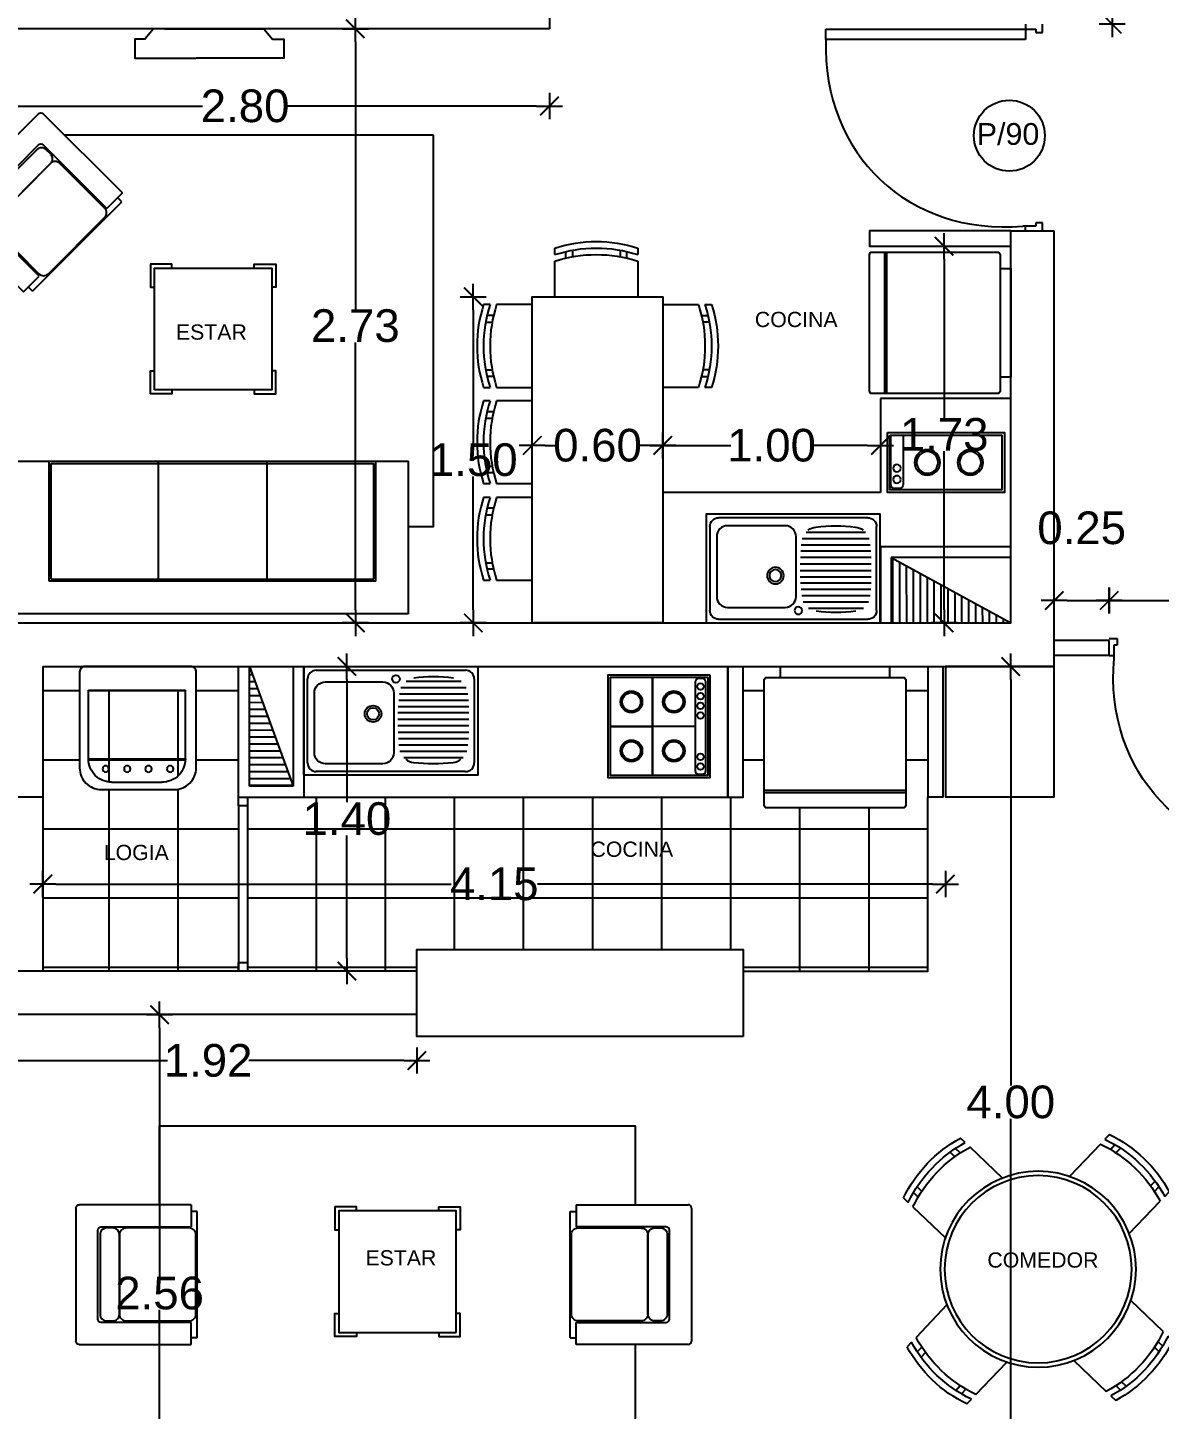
# Model space of a CAD drawing. Header units: millimetres. Extents: x 1217 to 2428, y 234 to 644.
# Drawn here: x 2354.52 to 2359.72, y 469.82 to 476.17 of the extents above; entities that cross this region are included whole.
import ezdxf

# ---------------------------------------------------------------- set-up
doc = ezdxf.new("R2010")
doc.units = ezdxf.units.MM
doc.layers.get('0').update_dxf_attribs({"lineweight": 5})
for name, color, linetype in [('0.1', 251, 'Continuous'), ('0.2', 2, 'Continuous'), ('0.3', 6, 'Continuous'), ('ARTEFACTOS', 4, 'Continuous'), ('COTAS', 252, 'Continuous'), ('COTAS INTERIORES', 3, 'Continuous'), ('Muebles', 8, 'Continuous'), ('MURO', 5, 'Continuous'), ('muros', 7, 'Continuous'), ('PUERTAS', 2, 'Continuous'), ('SHAFT', 3, 'Continuous'), ('Texto', 1, 'Continuous')]:
    doc.layers.add(name, color=color, linetype=linetype)
doc.styles.add('INTERARQ', font='arial.ttf')
doc.styles.get("Standard").update_dxf_attribs({"font": 'arial.ttf'})
doc.dimstyles.new('ESCALA_1-50', dxfattribs={"dimtxt": 0.15, "dimasz": 0.06, "dimexe": 0.18, "dimexo": 0.0625, "dimgap": 0, "dimtad": 0, "dimtih": 1, "dimtoh": 1, "dimzin": 0, "dimdsep": 46, "dimtxsty": 'INTERARQ', "dimblk": 'DIMTICK', "dimcen": 0, "dimse1": 1, "dimse2": 1, "dimclrd": 256, "dimclre": 1, "dimclrt": 2, "dimadec": 0, "dimazin": 0, "dimtfac": 4.5, "dimtofl": 0, "dimtmove": 2, "dimatfit": 3, "dimldrblk": 'DIMTICK', "dimfxl": 1, "dimtolj": 1, "dimtzin": 0, "dimarcsym": 0})

# ---------------------------------------------------------------- blocks, each defined once
blk = doc.blocks.new('mesa centro')
at = {"layer": 'ARTEFACTOS'}
for points in [[(-0.1893, 0), (-0.1893, 0.0182), (-0.2877, 0.0182), (-0.2877, -0.0873), (-0.27, -0.0873)], [(0.1893, 0), (0.1893, 0.0182), (0.2877, 0.0182), (0.2877, -0.0873), (0.27, -0.0873)], [(-0.1893, -0.56), (-0.1893, -0.5782), (-0.2877, -0.5782), (-0.2877, -0.4727), (-0.27, -0.4727)], [(0.1893, -0.56), (0.1893, -0.5782), (0.2877, -0.5782), (0.2877, -0.4727), (0.27, -0.4727)]]:
    blk.add_lwpolyline(points, dxfattribs=at)
blk.add_lwpolyline([(-0.27, 0), (-0.27, -0.56), (0.27, -0.56), (0.27, 0)], close=True, dxfattribs=at)
blk = doc.blocks.new('sillon')
at = {"layer": 'ARTEFACTOS'}
for p, q in [((-0.8112, 0.1216), (-0.2912, 0.4426)), ((-0.2702, 0.4376), (0, 0)), ((-0.3242, 0.3032), (-0.6718, 0.0886)), ((-0.0862, -0.0532), (-0.3031, 0.2982)), ((-0.5461, -0.3371), (-0.8162, 0.1006)), ((-0.6768, 0.0676), (-0.4598, -0.2839)), ((0, 0), (-0.0862, -0.0532)), ((-0.0115, -0.0396), (-0.5055, -0.3445)), ((-0.0115, -0.0396), (-0.026, -0.0161)), ((-0.5461, -0.3371), (-0.4598, -0.2839)), ((-0.5055, -0.3445), (-0.52, -0.321))]:
    blk.add_line(p, q, dxfattribs=at)
for points in [[(-0.6488, 0.0911), (-0.3377, 0.2831, -0.414214), (-0.2956, 0.2731), (-0.2809, 0.2494, -0.414214), (-0.2909, 0.2073), (-0.602, 0.0153, -0.414214), (-0.6441, 0.0252), (-0.6588, 0.0489, -0.414214)], [(-0.6019, 0.015), (-0.2908, 0.2071, -0.414214), (-0.2487, 0.1971), (-0.0964, -0.0496, -0.414214), (-0.1063, -0.0917), (-0.4174, -0.2837, -0.414214), (-0.4596, -0.2738), (-0.6118, -0.0271, -0.414214)]]:
    blk.add_lwpolyline(points, format="xyb", close=True, dxfattribs=at)
for centre, start, end in [((-0.2832, 0.4296), 31.68662, 121.68662), ((-0.3162, 0.2902), 31.68662, 121.68662), ((-0.8032, 0.1086), 121.68662, 211.68662), ((-0.6637, 0.0756), 121.68662, 211.68662)]:
    blk.add_arc(centre, 0.0153, start, end, dxfattribs=at)
blk = doc.blocks.new('com')
at = {"layer": '0.1'}
for p, q in [((-0.3421, 0.6108), (-0.3209, 0.5896)), ((0.3209, 0.5896), (0.3421, 0.6108)), ((-0.3917, 0.5473), (-0.3705, 0.526)), ((-0.3449, 0.5429), (-0.3661, 0.5641)), ((-0.2997, 0.5684), (-0.1541, 0.4228)), ((0.1541, 0.4228), (0.2997, 0.5684)), ((0.3449, 0.5429), (0.3661, 0.5641)), ((0.3917, 0.5473), (0.3705, 0.526)), ((-0.5473, 0.3917), (-0.526, 0.3705)), ((0.5473, 0.3917), (0.526, 0.3705)), ((-0.5896, 0.3209), (-0.6108, 0.3421)), ((-0.5429, 0.3449), (-0.5641, 0.3661)), ((0.5429, 0.3449), (0.5641, 0.3661)), ((0.6108, 0.3421), (0.5896, 0.3209)), ((-0.4228, 0.1541), (-0.5684, 0.2997)), ((0.5684, 0.2997), (0.4228, 0.1541)), ((-0.5684, -0.2997), (-0.4228, -0.1541)), ((0.4228, -0.1541), (0.5684, -0.2997)), ((-0.6108, -0.3421), (-0.5896, -0.3209)), ((-0.5429, -0.3449), (-0.5641, -0.3661)), ((-0.5473, -0.3917), (-0.526, -0.3705)), ((0.5473, -0.3917), (0.526, -0.3705)), ((0.5429, -0.3449), (0.5641, -0.3661)), ((0.5896, -0.3209), (0.6108, -0.3421)), ((-0.1541, -0.4228), (-0.2997, -0.5684)), ((0.2997, -0.5684), (0.1541, -0.4228)), ((-0.3917, -0.5473), (-0.3705, -0.526)), ((-0.3449, -0.5429), (-0.3661, -0.5641)), ((0.3449, -0.5429), (0.3661, -0.5641)), ((0.3917, -0.5473), (0.3705, -0.526)), ((-0.3209, -0.5896), (-0.3421, -0.6108)), ((0.3421, -0.6108), (0.3209, -0.5896))]:
    blk.add_line(p, q, dxfattribs=at)
for radius in [0.45, 0.43]:
    blk.add_circle((0, 0), radius, dxfattribs=at)
for centre, start, end in [((-0.0616, 0.0616), 117.05475, 152.94525), ((-0.0404, 0.0404), 117.05475, 152.94525), ((0.0404, 0.0404), 27.05475, 62.94525), ((0.0616, 0.0616), 27.05475, 62.94525), ((-0.0192, 0.0192), 117.05475, 152.94525), ((0.0192, 0.0192), 27.05475, 62.94525), ((-0.0192, -0.0192), 207.05475, 242.94525), ((0.0192, -0.0192), 297.05475, 332.94525), ((-0.0616, -0.0616), 207.05475, 242.94525), ((-0.0404, -0.0404), 207.05475, 242.94525), ((0.0404, -0.0404), 297.05475, 332.94525), ((0.0616, -0.0616), 297.05475, 332.94525)]:
    blk.add_arc(centre, 0.6167, start, end, dxfattribs=at)
blk = doc.blocks.new('FGFGFGFG')
at = {"layer": 'PUERTAS'}
for p, q in [((381629.7039, 7752655.4584), (381629.6607, 7752655.4584)), ((381629.6607, 7752655.4584), (381629.6608, 7752654.6488)), ((381629.704, 7752654.638), (381629.7039, 7752655.4584)), ((381629.6406, 7752654.638), (381629.6608, 7752654.638)), ((381629.6608, 7752654.6488), (381629.6608, 7752654.5949)), ((381629.6608, 7752654.638), (381629.704, 7752654.638)), ((381630.4704, 7752654.5949), (381630.4704, 7752654.6488)), ((381630.4906, 7752654.638), (381630.4704, 7752654.638)), ((381629.6742, 7752654.568), (381629.6406, 7752654.568)), ((381629.6608, 7752654.5949), (381629.6742, 7752654.5949)), ((381629.6742, 7752654.5949), (381629.6742, 7752654.568)), ((381630.4569, 7752654.5949), (381630.4704, 7752654.5949)), ((381630.4569, 7752654.568), (381630.4569, 7752654.5949)), ((381630.4906, 7752654.568), (381630.4569, 7752654.568))]:
    blk.add_line(p, q, dxfattribs=at)
at = {"layer": 'PUERTAS', "extrusion": (0, 0, -1)}
blk.add_ellipse((381629.5735, 7752654.5673), major_axis=(0.7057, 0.6681), ratio=0.836444, start_param=-0.755704, end_param=0.755704, dxfattribs=at)
blk = doc.blocks.new('REFRI')
at = {"layer": 'ARTEFACTOS'}
for p, q in [((-0.58, -0.325), (-0.58, 0.325)), ((-0.57, -0.325), (-0.57, 0.325))]:
    blk.add_line(p, q, dxfattribs=at)
blk.add_lwpolyline([(-0.6368, 0.325), (-0.0632, 0.325, -0.414214), (-0.05, 0.3118), (-0.05, -0.3118, -0.414214), (-0.0632, -0.325), (-0.6368, -0.325, -0.414214), (-0.65, -0.3118), (-0.65, 0.3118, -0.414214)], format="xyb", close=True, dxfattribs=at)
blk.add_lwpolyline([(-0.05, 0.25), (0, 0.25), (0, -0.25), (-0.05, -0.25)], dxfattribs=at)
blk = doc.blocks.new('sillon 150')
at = {"layer": 'ARTEFACTOS'}
for p, q in [((1.151, 0.05), (-0.651, 0.05)), ((-0.651, 0.05), (-0.651, -0.6515)), ((1.151, 0.05), (1.151, -0.6515)), ((1.001, -0.1), (-0.501, -0.1)), ((-0.501, -0.1), (-0.501, -0.6515)), ((-0.501, -0.1098), (-0.501, -0.1098)), ((-0.491, -0.11), (0.991, -0.1103)), ((-0.491, -0.11), (-0.491, -0.6415)), ((0.001, -0.1), (0.001, -0.6515)), ((0.501, -0.1), (0.501, -0.6515)), ((0.991, -0.1103), (0.991, -0.6415)), ((1.001, -0.1), (1.001, -0.6515)), ((-0.651, -0.6515), (-0.501, -0.6515)), ((-0.501, -0.6515), (1.001, -0.6515)), ((-0.491, -0.6415), (0.991, -0.6415)), ((1.001, -0.6515), (1.151, -0.6515))]:
    blk.add_line(p, q, dxfattribs=at)
blk = doc.blocks.new('LAVPLATO')
at = {"layer": 'ARTEFACTOS'}
for p, q in [((-0.383, -0.443), (-0.383, -0.057)), ((-0.343, -0.017), (0.343, -0.017)), ((0.383, -0.057), (0.383, -0.443)), ((0.0387, -0.1255), (0.3533, -0.1255)), ((0.0458, -0.0965), (0.3462, -0.0965)), ((0.0694, -0.0675), (0.3226, -0.0675)), ((0.0338, -0.1835), (0.3582, -0.1835)), ((0.0357, -0.1545), (0.3563, -0.1545)), ((0.0315, -0.2115), (0.3574, -0.2115)), ((0.0319, -0.2415), (0.3578, -0.2415)), ((0.0323, -0.2715), (0.3582, -0.2715)), ((0.0327, -0.3015), (0.3578, -0.3015)), ((0.0342, -0.3305), (0.3563, -0.3305)), ((0.0342, -0.3305), (0.3563, -0.3305)), ((0.0369, -0.3595), (0.3536, -0.3595)), ((0.0369, -0.3595), (0.3536, -0.3595)), ((0.0416, -0.3885), (0.3489, -0.3885)), ((0.0586, -0.4175), (0.3319, -0.4175)), ((0.343, -0.483), (-0.343, -0.483))]:
    blk.add_line(p, q, dxfattribs=at)
blk.add_lwpolyline([(-0.4, 0), (0.4, 0), (0.4, -0.5), (-0.4, -0.5)], close=True, dxfattribs=at)
blk.add_lwpolyline([(-0.302, -0.0709), (-0.037, -0.0709, -0.414214), (0.013, -0.1209), (0.013, -0.3965, -0.414214), (-0.037, -0.4465), (-0.302, -0.4465, -0.414214), (-0.352, -0.3965), (-0.352, -0.1209, -0.414214)], format="xyb", close=True, dxfattribs=at)
for centre, radius in [((0.023, -0.057), 0.0175), ((-0.082, -0.2175), 0.038), ((-0.082, -0.2175), 0.0275)]:
    blk.add_circle(centre, radius, dxfattribs=at)
for centre, radius, start, end in [((-0.343, -0.057), 0.04, 90, 180), ((0.196, -0.7978), 0.75, 83.02075, 96.97925), ((0.343, -0.057), 0.04, 360, 90), ((-0.343, -0.443), 0.04, 180, 270), ((0.1132, -0.3662), 0.075, 233.56948, 263.02075), ((0.1952, 0.3038), 0.75, 263.02075, 276.97925), ((0.2773, -0.3662), 0.075, 276.97925, 306.43052), ((0.343, -0.443), 0.04, 270, 360)]:
    blk.add_arc(centre, radius, start, end, dxfattribs=at)
blk = doc.blocks.new('silla')
at = {"layer": '0.1', "ltscale": 3}
for p, q in [((0.1638, 0.38), (0, 0.38)), ((0.1777, 0.33), (0.2077, 0.33)), ((0.2238, 0.38), (0.1938, 0.38)), ((0.2139, 0.3), (0.1839, 0.3)), ((0.2139, 0.08), (0.1839, 0.08)), ((0, 0), (0.1638, 0)), ((0.1777, 0.05), (0.2077, 0.05)), ((0.1938, 0), (0.2238, 0))]:
    blk.add_line(p, q, dxfattribs=at)
for centre in [(-0.4228, 0.19), (-0.3928, 0.19), (-0.3628, 0.19)]:
    blk.add_arc(centre, 0.6167, 342.05475, 17.94525, dxfattribs=at)
blk = doc.blocks.new('Lavadora-01')
at = {"layer": 'ARTEFACTOS'}
for p, q in [((14.96, 75.52), (38.24, 75.52)), ((4.05, 64.69), (49, 64.69)), ((4.05, 64.69), (4.05, 32.76)), ((49, 64.69), (49, 32.76)), ((4.05, 32.76), (49, 32.76))]:
    blk.add_line(p, q, dxfattribs=at)
blk.add_lwpolyline([(51.5, 21.86), (2.5, 21.86, -0.414214), (0, 24.36), (0, 68.86, -0.414214), (10, 78.86), (44, 78.86, -0.414214), (54, 68.86), (54, 24.36, -0.414214)], format="xyb", close=True, dxfattribs=at)
for centre in [(12.06, 69.36), (22.06, 69.36), (31.94, 69.36), (41.94, 69.36)]:
    blk.add_circle(centre, 1.5, dxfattribs=at)
for centre, start, end in [((14.89, 64.69), 89.59503, 180), ((38.16, 64.69), 0, 90.40497)]:
    blk.add_arc(centre, 10.84, start, end, dxfattribs=at)
blk = doc.blocks.new('encimera')
at = {"layer": 'ARTEFACTOS'}
for p, q in [((-0.2794, -0.225), (-0.2794, 0.225)), ((-0.2794, 0.225), (-0.2794, -0.225)), ((-0.4746, 0), (-0.0841, 0)), ((-0.0841, 0), (-0.2794, 0))]:
    blk.add_line(p, q, dxfattribs=at)
for points in [[(-0.5441, -0.235), (-0.0741, -0.235), (-0.0741, 0.235), (-0.5441, 0.235)], [(-0.5341, -0.225), (-0.0841, -0.225), (-0.0841, 0.225), (-0.5341, 0.225)]]:
    blk.add_lwpolyline(points, close=True, dxfattribs=at)
blk.add_lwpolyline([(-0.5076, -0.22), (-0.4912, -0.22, 0.414214), (-0.4746, -0.2035), (-0.4746, 0.2035, 0.414214), (-0.4912, 0.22), (-0.5076, 0.22, 0.414214), (-0.5241, 0.2035), (-0.5241, -0.2035, 0.414214)], format="xyb", close=True, dxfattribs=at)
for centre, radius in [((-0.4996, 0.1843), 0.0148), ((-0.4996, 0.1401), 0.0148), ((-0.377, 0.1125), 0.05), ((-0.377, 0.1125), 0.0424), ((-0.1818, 0.1125), 0.05), ((-0.1818, 0.1125), 0.0424), ((-0.4996, -0.0499), 0.0148), ((-0.377, -0.1125), 0.05), ((-0.1818, -0.1125), 0.05), ((-0.4996, -0.0942), 0.0148), ((-0.4996, -0.1385), 0.0148), ((-0.377, -0.1125), 0.0424), ((-0.1818, -0.1125), 0.0424), ((-0.4996, -0.1828), 0.0148)]:
    blk.add_circle(centre, radius, dxfattribs=at)
blk = doc.blocks.new('DIMTICK')
at = {"color": 1}
for p, q in [((-1, 0), (1, 0)), ((0, 1), (0, -1))]:
    blk.add_line(p, q, dxfattribs=at)
at = {"color": 3, "const_width": 0.141}
blk.add_lwpolyline([(0.71, 0.71), (-0.71, -0.71)], dxfattribs=at)
blk = doc.blocks.new('*D579')
at = {"layer": 'COTAS', "lineweight": -2, "ltscale": 3, "transparency": 16777216}
for p, q in [((2350.9562, 495.1033), (2350.9562, 478.6798)), ((2350.9562, 462.5893), (2350.9562, 478.5265))]:
    blk.add_line(p, q, dxfattribs=at)
at = {"layer": 'Defpoints', "color": 0, "ltscale": 3, "transparency": 16777216}
for p in [(2350.9562, 495.1633), (2355.3008, 495.1633, 0), (2355.1905, 462.5293, 0)]:
    blk.add_point(p, dxfattribs=at)
at = {"layer": 'COTAS', "lineweight": -2, "ltscale": 3, "transparency": 16777216, "xscale": 0.06, "yscale": 0.06, "zscale": 0.06}
for p, rotation in [((2350.9562, 495.1633), 90), ((2350.9562, 462.5293), 270)]:
    blk.add_blockref('DIMTICK', p, dxfattribs=dict(at, rotation=rotation))
at = {"layer": 'COTAS', "color": 2, "ltscale": 3, "transparency": 16777216, "insert": (2350.9562, 478.6032), "char_height": 0.15, "attachment_point": 5, "style": 'INTERARQ'}
blk.add_mtext('\\A1;32.63', dxfattribs=at)
blk = doc.blocks.new('*D606')
at = {"layer": 'COTAS', "lineweight": -2, "ltscale": 3, "transparency": 16777216}
for p, q in [((2352.389, 476.2907), (2352.389, 476.3507)), ((2352.389, 476.1007), (2352.389, 476.0407)), ((2352.389, 475.977), (2352.389, 476.0407)), ((2352.449, 475.977), (2352.389, 475.977))]:
    blk.add_line(p, q, dxfattribs=at)
at = {"layer": 'Defpoints', "color": 0, "ltscale": 3, "transparency": 16777216}
for p in [(2354.6452, 476.2307, 0), (2352.389, 476.1607), (2354.3257, 476.1607, 0)]:
    blk.add_point(p, dxfattribs=at)
at = {"layer": 'COTAS', "lineweight": -2, "ltscale": 3, "transparency": 16777216, "xscale": 0.06, "yscale": 0.06, "zscale": 0.06}
for p, rotation in [((2352.389, 476.2307), 270), ((2352.389, 476.1607), 90)]:
    blk.add_blockref('DIMTICK', p, dxfattribs=dict(at, rotation=rotation))
at = {"layer": 'COTAS', "color": 2, "ltscale": 3, "transparency": 16777216, "insert": (2352.6438, 475.977), "char_height": 0.15, "attachment_point": 5, "style": 'INTERARQ'}
blk.add_mtext('\\A1;0.07', dxfattribs=at)
blk = doc.blocks.new('*D622')
at = {"layer": 'COTAS', "lineweight": -2, "ltscale": 3, "transparency": 16777216}
for p, q in [((2352.389, 471.5712), (2352.389, 470.4277)), ((2352.389, 469.1312), (2352.389, 470.2746))]:
    blk.add_line(p, q, dxfattribs=at)
at = {"layer": 'Defpoints', "color": 0, "ltscale": 3, "transparency": 16777216}
for p in [(2352.389, 471.6312), (2353.0784, 471.6312), (2354.7103, 469.0712, 0)]:
    blk.add_point(p, dxfattribs=at)
at = {"layer": 'COTAS', "lineweight": -2, "ltscale": 3, "transparency": 16777216, "xscale": 0.06, "yscale": 0.06, "zscale": 0.06}
for p, rotation in [((2352.389, 471.6312), 90), ((2352.389, 469.0712), 270)]:
    blk.add_blockref('DIMTICK', p, dxfattribs=dict(at, rotation=rotation))
at = {"layer": 'COTAS', "color": 2, "ltscale": 3, "transparency": 16777216, "insert": (2352.389, 470.3512), "char_height": 0.15, "attachment_point": 5, "style": 'INTERARQ'}
blk.add_mtext('\\A1;2.56', dxfattribs=at)
blk = doc.blocks.new('*D623')
at = {"layer": 'COTAS INTERIORES', "lineweight": -2, "ltscale": 3, "transparency": 16777216}
for p, q in [((2355.1251, 471.5711), (2355.1251, 470.4277)), ((2355.1251, 469.1312), (2355.1251, 470.2746))]:
    blk.add_line(p, q, dxfattribs=at)
at = {"layer": 'Defpoints', "color": 0, "ltscale": 3, "transparency": 16777216}
for p in [(2354.8497, 471.6311, 0), (2354.8497, 469.0712, 0), (2355.1251, 469.0712)]:
    blk.add_point(p, dxfattribs=at)
at = {"layer": 'COTAS INTERIORES', "lineweight": -2, "ltscale": 3, "transparency": 16777216, "xscale": 0.06, "yscale": 0.06, "zscale": 0.06}
for p, rotation in [((2355.1251, 471.6311), 90), ((2355.1251, 469.0712), 270)]:
    blk.add_blockref('DIMTICK', p, dxfattribs=dict(at, rotation=rotation))
at = {"layer": 'COTAS INTERIORES', "color": 2, "ltscale": 3, "transparency": 16777216, "insert": (2355.1251, 470.3511), "char_height": 0.15, "attachment_point": 5, "style": 'INTERARQ'}
blk.add_mtext('\\A1;2.56', dxfattribs=at)
blk = doc.blocks.new('*D628')
at = {"layer": 'COTAS INTERIORES', "lineweight": -2, "ltscale": 3, "transparency": 16777216}
for p, q in [((2355.9862, 473.1707), (2355.9862, 472.6075)), ((2355.9862, 471.8911), (2355.9862, 472.4543))]:
    blk.add_line(p, q, dxfattribs=at)
at = {"layer": 'Defpoints', "color": 0, "ltscale": 3, "transparency": 16777216}
for p in [(2355.9862, 473.2307), (2356.913, 473.2307, 0), (2356.1226, 471.8311, 0)]:
    blk.add_point(p, dxfattribs=at)
at = {"layer": 'COTAS INTERIORES', "lineweight": -2, "ltscale": 3, "transparency": 16777216, "xscale": 0.06, "yscale": 0.06, "zscale": 0.06}
for p, rotation in [((2355.9862, 473.2307), 90), ((2355.9862, 471.8311), 270)]:
    blk.add_blockref('DIMTICK', p, dxfattribs=dict(at, rotation=rotation))
at = {"layer": 'COTAS INTERIORES', "color": 2, "ltscale": 3, "transparency": 16777216, "insert": (2355.9862, 472.5309), "char_height": 0.15, "attachment_point": 5, "style": 'INTERARQ'}
blk.add_mtext('\\A1;1.40', dxfattribs=at)
blk = doc.blocks.new('*D629')
at = {"layer": 'COTAS INTERIORES', "lineweight": -2, "ltscale": 3, "transparency": 16777216}
blk.add_line((2359.2974, 473.5336), (2359.4294, 473.5336), dxfattribs=at)
at = {"layer": 'Defpoints', "color": 0, "ltscale": 3, "transparency": 16777216}
for p in [(2359.4894, 473.5336), (2359.2374, 473.3507, 0), (2359.4894, 473.3507, 0)]:
    blk.add_point(p, dxfattribs=at)
at = {"layer": 'COTAS INTERIORES', "lineweight": -2, "ltscale": 3, "transparency": 16777216, "xscale": 0.06, "yscale": 0.06, "zscale": 0.06, "rotation": 180}
blk.add_blockref('DIMTICK', (2359.2374, 473.5336), dxfattribs=at)
at = {"layer": 'COTAS INTERIORES', "lineweight": -2, "ltscale": 3, "transparency": 16777216, "xscale": 0.06, "yscale": 0.06, "zscale": 0.06}
blk.add_blockref('DIMTICK', (2359.4894, 473.5336), dxfattribs=at)
at = {"layer": 'COTAS INTERIORES', "color": 2, "ltscale": 3, "transparency": 16777216, "insert": (2359.3634, 473.8668), "char_height": 0.15, "attachment_point": 5, "style": 'INTERARQ'}
blk.add_mtext('\\A1;0.25', dxfattribs=at)
blk = doc.blocks.new('*D630')
at = {"layer": 'COTAS INTERIORES', "lineweight": -2, "ltscale": 3, "transparency": 16777216}
for p, q in [((2359.5494, 473.5336), (2359.769, 473.5336)), ((2360.3794, 473.5336), (2360.1598, 473.5336))]:
    blk.add_line(p, q, dxfattribs=at)
at = {"layer": 'Defpoints', "color": 0, "ltscale": 3, "transparency": 16777216}
for p in [(2360.4394, 473.6283), (2360.4394, 473.5336), (2359.4894, 473.3507, 0)]:
    blk.add_point(p, dxfattribs=at)
at = {"layer": 'COTAS INTERIORES', "lineweight": -2, "ltscale": 3, "transparency": 16777216, "xscale": 0.06, "yscale": 0.06, "zscale": 0.06, "rotation": 180}
blk.add_blockref('DIMTICK', (2359.4894, 473.5336), dxfattribs=at)
at = {"layer": 'COTAS INTERIORES', "lineweight": -2, "ltscale": 3, "transparency": 16777216, "xscale": 0.06, "yscale": 0.06, "zscale": 0.06}
blk.add_blockref('DIMTICK', (2360.4394, 473.5336), dxfattribs=at)
at = {"layer": 'COTAS INTERIORES', "color": 2, "ltscale": 3, "transparency": 16777216, "insert": (2359.9644, 473.5336), "char_height": 0.15, "attachment_point": 5, "style": 'INTERARQ'}
blk.add_mtext('\\A1;0.95', dxfattribs=at)
blk = doc.blocks.new('*D632')
at = {"layer": 'COTAS INTERIORES', "lineweight": -2, "ltscale": 3, "transparency": 16777216}
for p, q in [((2354.4485, 471.42), (2355.1611, 471.42)), ((2356.2476, 471.42), (2355.535, 471.42))]:
    blk.add_line(p, q, dxfattribs=at)
at = {"layer": 'Defpoints', "color": 0, "ltscale": 3, "transparency": 16777216}
for p in [(2354.3885, 471.7312, 0), (2356.3076, 471.7311, 0), (2356.3076, 471.42)]:
    blk.add_point(p, dxfattribs=at)
at = {"layer": 'COTAS INTERIORES', "lineweight": -2, "ltscale": 3, "transparency": 16777216, "xscale": 0.06, "yscale": 0.06, "zscale": 0.06, "rotation": 180}
blk.add_blockref('DIMTICK', (2354.3885, 471.42), dxfattribs=at)
at = {"layer": 'COTAS INTERIORES', "lineweight": -2, "ltscale": 3, "transparency": 16777216, "xscale": 0.06, "yscale": 0.06, "zscale": 0.06}
blk.add_blockref('DIMTICK', (2356.3076, 471.42), dxfattribs=at)
at = {"layer": 'COTAS INTERIORES', "color": 2, "ltscale": 3, "transparency": 16777216, "insert": (2355.348, 471.42), "char_height": 0.15, "attachment_point": 5, "style": 'INTERARQ'}
blk.add_mtext('\\A1;1.92', dxfattribs=at)
blk = doc.blocks.new('*D643')
at = {"layer": 'COTAS INTERIORES', "lineweight": -2, "ltscale": 3, "transparency": 16777216}
for p, q in [((2359.0374, 473.1707), (2359.0374, 471.3059)), ((2359.0374, 469.2879), (2359.0374, 471.1527))]:
    blk.add_line(p, q, dxfattribs=at)
at = {"layer": 'Defpoints', "color": 0, "ltscale": 3, "transparency": 16777216}
for p in [(2359.0374, 473.2307, 0), (2359.0374, 473.2307), (2359.0374, 469.2279, 0)]:
    blk.add_point(p, dxfattribs=at)
at = {"layer": 'COTAS INTERIORES', "lineweight": -2, "ltscale": 3, "transparency": 16777216, "xscale": 0.06, "yscale": 0.06, "zscale": 0.06}
for p, rotation in [((2359.0374, 473.2307), 90), ((2359.0374, 469.2279), 270)]:
    blk.add_blockref('DIMTICK', p, dxfattribs=dict(at, rotation=rotation))
at = {"layer": 'COTAS INTERIORES', "color": 2, "ltscale": 3, "transparency": 16777216, "insert": (2359.0374, 471.2293), "char_height": 0.15, "attachment_point": 5, "style": 'INTERARQ'}
blk.add_mtext('\\A1;4.00', dxfattribs=at)
blk = doc.blocks.new('*D650')
at = {"layer": 'COTAS INTERIORES', "lineweight": -2, "ltscale": 3, "transparency": 16777216}
for p, q in [((2354.6485, 472.2311), (2356.4646, 472.2311)), ((2358.6774, 472.2311), (2356.8614, 472.2311))]:
    blk.add_line(p, q, dxfattribs=at)
at = {"layer": 'Defpoints', "color": 0, "ltscale": 3, "transparency": 16777216}
for p in [(2354.5885, 473.2307, 0), (2358.7374, 473.2307, 0), (2358.7374, 472.2311)]:
    blk.add_point(p, dxfattribs=at)
at = {"layer": 'COTAS INTERIORES', "lineweight": -2, "ltscale": 3, "transparency": 16777216, "xscale": 0.06, "yscale": 0.06, "zscale": 0.06, "rotation": 180}
blk.add_blockref('DIMTICK', (2354.5885, 472.2311), dxfattribs=at)
at = {"layer": 'COTAS INTERIORES', "lineweight": -2, "ltscale": 3, "transparency": 16777216, "xscale": 0.06, "yscale": 0.06, "zscale": 0.06}
blk.add_blockref('DIMTICK', (2358.7374, 472.2311), dxfattribs=at)
at = {"layer": 'COTAS INTERIORES', "color": 2, "ltscale": 3, "transparency": 16777216, "insert": (2356.663, 472.2311), "char_height": 0.15, "attachment_point": 5, "style": 'INTERARQ'}
blk.add_mtext('\\A1;4.15', dxfattribs=at)
blk = doc.blocks.new('*D676')
at = {"layer": 'COTAS INTERIORES', "lineweight": -2, "ltscale": 3, "transparency": 16777216}
for p, q in [((2356.0248, 476.1007), (2356.0248, 474.8723)), ((2356.0248, 473.4907), (2356.0248, 474.7191))]:
    blk.add_line(p, q, dxfattribs=at)
at = {"layer": 'Defpoints', "color": 0, "ltscale": 3, "transparency": 16777216}
for p in [(2356.6032, 476.1607, 0), (2356.0248, 473.4307), (2356.5268, 473.4307, 0)]:
    blk.add_point(p, dxfattribs=at)
at = {"layer": 'COTAS INTERIORES', "lineweight": -2, "ltscale": 3, "transparency": 16777216, "xscale": 0.06, "yscale": 0.06, "zscale": 0.06}
for p, rotation in [((2356.0248, 476.1607), 90), ((2356.0248, 473.4307), 270)]:
    blk.add_blockref('DIMTICK', p, dxfattribs=dict(at, rotation=rotation))
at = {"layer": 'COTAS INTERIORES', "color": 2, "ltscale": 3, "transparency": 16777216, "insert": (2356.0248, 474.7957), "char_height": 0.15, "attachment_point": 5, "style": 'INTERARQ'}
blk.add_mtext('\\A1;2.73', dxfattribs=at)
blk = doc.blocks.new('*D677')
at = {"layer": 'COTAS INTERIORES', "lineweight": -2, "ltscale": 3, "transparency": 16777216}
for p, q in [((2354.1784, 475.8055), (2355.3221, 475.8055)), ((2356.8575, 475.8055), (2355.7138, 475.8055))]:
    blk.add_line(p, q, dxfattribs=at)
at = {"layer": 'Defpoints', "color": 0, "ltscale": 3, "transparency": 16777216}
for p in [(2356.9175, 476.1607, 0), (2354.1184, 476.0459, 0), (2356.9175, 475.8055)]:
    blk.add_point(p, dxfattribs=at)
at = {"layer": 'COTAS INTERIORES', "lineweight": -2, "ltscale": 3, "transparency": 16777216, "xscale": 0.06, "yscale": 0.06, "zscale": 0.06, "rotation": 180}
blk.add_blockref('DIMTICK', (2354.1184, 475.8055), dxfattribs=at)
at = {"layer": 'COTAS INTERIORES', "lineweight": -2, "ltscale": 3, "transparency": 16777216, "xscale": 0.06, "yscale": 0.06, "zscale": 0.06}
blk.add_blockref('DIMTICK', (2356.9175, 475.8055), dxfattribs=at)
at = {"layer": 'COTAS INTERIORES', "color": 2, "ltscale": 3, "transparency": 16777216, "insert": (2355.518, 475.8055), "char_height": 0.15, "attachment_point": 5, "style": 'INTERARQ'}
blk.add_mtext('\\A1;2.80', dxfattribs=at)
blk = doc.blocks.new('*D678')
at = {"layer": 'COTAS INTERIORES', "lineweight": -2, "ltscale": 3, "transparency": 16777216}
for p, q in [((2357.498, 474.2464), (2357.7506, 474.2464)), ((2358.3782, 474.2464), (2358.1256, 474.2464))]:
    blk.add_line(p, q, dxfattribs=at)
at = {"layer": 'Defpoints', "color": 0, "ltscale": 3, "transparency": 16777216}
for p in [(2357.438, 474.2322, 0), (2358.4382, 474.2464), (2358.4382, 474.2461, 0)]:
    blk.add_point(p, dxfattribs=at)
at = {"layer": 'COTAS INTERIORES', "lineweight": -2, "ltscale": 3, "transparency": 16777216, "xscale": 0.06, "yscale": 0.06, "zscale": 0.06, "rotation": 180}
blk.add_blockref('DIMTICK', (2357.438, 474.2464), dxfattribs=at)
at = {"layer": 'COTAS INTERIORES', "lineweight": -2, "ltscale": 3, "transparency": 16777216, "xscale": 0.06, "yscale": 0.06, "zscale": 0.06}
blk.add_blockref('DIMTICK', (2358.4382, 474.2464), dxfattribs=at)
at = {"layer": 'COTAS INTERIORES', "color": 2, "ltscale": 3, "transparency": 16777216, "insert": (2357.9381, 474.2464), "char_height": 0.15, "attachment_point": 5, "style": 'INTERARQ'}
blk.add_mtext('\\A1;1.00', dxfattribs=at)
blk = doc.blocks.new('*D679')
at = {"layer": 'COTAS INTERIORES', "lineweight": -2, "ltscale": 3, "transparency": 16777216}
for p, q in [((2356.5669, 474.8692), (2356.5669, 474.2565)), ((2356.5669, 473.4907), (2356.5669, 474.1034))]:
    blk.add_line(p, q, dxfattribs=at)
at = {"layer": 'Defpoints', "color": 0, "ltscale": 3, "transparency": 16777216}
for p in [(2357.138, 474.9292, 0), (2356.5669, 473.4307), (2357.138, 473.4307, 0)]:
    blk.add_point(p, dxfattribs=at)
at = {"layer": 'COTAS INTERIORES', "lineweight": -2, "ltscale": 3, "transparency": 16777216, "xscale": 0.06, "yscale": 0.06, "zscale": 0.06}
for p, rotation in [((2356.5669, 474.9292), 90), ((2356.5669, 473.4307), 270)]:
    blk.add_blockref('DIMTICK', p, dxfattribs=dict(at, rotation=rotation))
at = {"layer": 'COTAS INTERIORES', "color": 2, "ltscale": 3, "transparency": 16777216, "insert": (2356.5669, 474.1799), "char_height": 0.15, "attachment_point": 5, "style": 'INTERARQ'}
blk.add_mtext('\\A1;1.50', dxfattribs=at)
blk = doc.blocks.new('*D680')
at = {"layer": 'COTAS INTERIORES', "lineweight": -2, "ltscale": 3, "transparency": 16777216}
for p, q in [((2356.898, 474.2464), (2356.9435, 474.2464)), ((2357.378, 474.2464), (2357.3326, 474.2464))]:
    blk.add_line(p, q, dxfattribs=at)
at = {"layer": 'Defpoints', "color": 0, "ltscale": 3, "transparency": 16777216}
for p in [(2356.838, 474.9292), (2356.838, 474.2464), (2357.438, 474.2322, 0)]:
    blk.add_point(p, dxfattribs=at)
at = {"layer": 'COTAS INTERIORES', "lineweight": -2, "ltscale": 3, "transparency": 16777216, "xscale": 0.06, "yscale": 0.06, "zscale": 0.06, "rotation": 180}
blk.add_blockref('DIMTICK', (2356.838, 474.2464), dxfattribs=at)
at = {"layer": 'COTAS INTERIORES', "lineweight": -2, "ltscale": 3, "transparency": 16777216, "xscale": 0.06, "yscale": 0.06, "zscale": 0.06}
blk.add_blockref('DIMTICK', (2357.438, 474.2464), dxfattribs=at)
at = {"layer": 'COTAS INTERIORES', "color": 2, "ltscale": 3, "transparency": 16777216, "insert": (2357.138, 474.2464), "char_height": 0.15, "attachment_point": 5, "style": 'INTERARQ'}
blk.add_mtext('\\A1;0.60', dxfattribs=at)
blk = doc.blocks.new('*D681')
at = {"layer": 'COTAS INTERIORES', "lineweight": -2, "ltscale": 3, "transparency": 16777216}
for p, q in [((2358.7312, 475.1015), (2358.7312, 474.3728)), ((2358.7312, 473.4907), (2358.7312, 474.2195))]:
    blk.add_line(p, q, dxfattribs=at)
at = {"layer": 'Defpoints', "color": 0, "ltscale": 3, "transparency": 16777216}
for p in [(2358.388, 475.1615, 0), (2358.388, 473.4307, 0), (2358.7312, 473.4307)]:
    blk.add_point(p, dxfattribs=at)
at = {"layer": 'COTAS INTERIORES', "lineweight": -2, "ltscale": 3, "transparency": 16777216, "xscale": 0.06, "yscale": 0.06, "zscale": 0.06}
for p, rotation in [((2358.7312, 475.1615), 90), ((2358.7312, 473.4307), 270)]:
    blk.add_blockref('DIMTICK', p, dxfattribs=dict(at, rotation=rotation))
at = {"layer": 'COTAS INTERIORES', "color": 2, "ltscale": 3, "transparency": 16777216, "insert": (2358.7312, 474.2961), "char_height": 0.15, "attachment_point": 5, "style": 'INTERARQ'}
blk.add_mtext('\\A1;1.73', dxfattribs=at)
blk = doc.blocks.new('*D694')
at = {"layer": 'COTAS INTERIORES', "lineweight": -2, "ltscale": 3, "transparency": 16777216}
for p, q in [((2359.5038, 481.5857), (2359.5038, 478.9902)), ((2359.5038, 476.2415), (2359.5038, 478.837))]:
    blk.add_line(p, q, dxfattribs=at)
at = {"layer": 'Defpoints', "color": 0, "ltscale": 3, "transparency": 16777216}
for p in [(2359.2375, 481.6457, 0), (2359.2375, 476.1815, 0), (2359.5038, 476.1815)]:
    blk.add_point(p, dxfattribs=at)
at = {"layer": 'COTAS INTERIORES', "lineweight": -2, "ltscale": 3, "transparency": 16777216, "xscale": 0.06, "yscale": 0.06, "zscale": 0.06}
for p, rotation in [((2359.5038, 481.6457), 90), ((2359.5038, 476.1815), 270)]:
    blk.add_blockref('DIMTICK', p, dxfattribs=dict(at, rotation=rotation))
at = {"layer": 'COTAS INTERIORES', "color": 2, "ltscale": 3, "transparency": 16777216, "insert": (2359.5038, 478.9136), "char_height": 0.15, "attachment_point": 5, "style": 'INTERARQ'}
blk.add_mtext('\\A1;5.46', dxfattribs=at)

msp = doc.modelspace()

# ---------------------------------------------------------------- hatches: boundary and pattern name
at = {"layer": '0.1'}
h = msp.add_hatch(dxfattribs=at)
h.set_pattern_fill('NET', color=256, scale=0.099999, angle=-270, style=0)
h.set_pattern_definition([(90, (807.40966, -346.0244), (-0.31749764, 2e-16), []), (180, (807.40966, -346.0244), (-2e-16, -0.31749764), [])])
h.paths.add_polyline_path([(2358.65683, 471.83114), (2357.80759, 471.83114), (2357.80759, 471.93115), (2356.3076, 471.93114), (2356.3076, 471.83114), (2355.52845, 471.83115), (2355.52845, 472.59099), (2355.52845, 472.63097), (2355.78836, 472.63082), (2357.73752, 472.631), (2357.80752, 472.631), (2357.80752, 473.23069), (2357.97941, 473.23069), (2357.97941, 473.18068), (2357.91757, 473.18068, 0.4142136), (2357.90441, 473.16752), (2357.90441, 472.59385, 0.4142136), (2357.91757, 472.58069), (2358.54124, 472.58069, 0.4142136), (2358.5544, 472.59385), (2358.5544, 473.16752, 0.4142136), (2358.54124, 473.18068), (2358.4794, 473.18068), (2358.4794, 473.23069), (2358.65683, 473.23069), (2358.65683, 472.63108)])
h.paths.add_polyline_path([(2355.48844, 471.87115), (2355.48844, 471.83115), (2354.58845, 471.83115), (2354.58846, 472.631), (2354.58847, 472.631), (2354.58847, 473.23069), (2355.48845, 473.23069), (2355.48845, 472.631), (2355.48845, 472.591), (2355.48845, 471.87115)])
h.paths.add_polyline_path([(2355.19385, 472.66564, 0.4142136), (2355.29298, 472.76477), (2355.29298, 473.20589, 0.4142136), (2355.26819, 473.23067), (2354.78246, 473.23067, 0.4142136), (2354.75768, 473.20589), (2354.75768, 472.76477, 0.4142136), (2354.85681, 472.66564)], flags=16)
h.paths.add_polyline_path([(2355.24341, 472.80614), (2355.24341, 473.12258), (2354.79783, 473.12258), (2354.79783, 472.80614, 0.4142136), (2354.90524, 472.69872), (2355.136, 472.69872, 0.4142102)], flags=0)
h.paths.add_polyline_path([(2355.08915, 472.75981, 1), (2355.05941, 472.75981, 1)], flags=0)
h.paths.add_polyline_path([(2354.99124, 472.75981, 1), (2354.9615, 472.75981, 1)], flags=0)
h.paths.add_polyline_path([(2355.18828, 472.75981, 1), (2355.15854, 472.75981, 1)], flags=0)
h.paths.add_polyline_path([(2354.89211, 472.75981, 1), (2354.86237, 472.75981, 1)], flags=0)
at = {"layer": 'SHAFT'}
h = msp.add_hatch(dxfattribs=at)
h.set_pattern_fill('ANSI31', color=256, scale=0.01, angle=-315, style=0)
h.set_pattern_definition([(90, (-7750930.562246, 382038.49363), (-0.03174976396298, 8e-17), [])])
h.paths.add_polyline_path([(2358.4881, 473.43068), (2358.48813, 473.73062), (2359.03794, 473.43068)])
at = {"layer": 'SHAFT', "linetype": 'ByBlock'}
h = msp.add_hatch(dxfattribs=at)
h.set_pattern_fill('ANSI31', color=256, scale=0.01, angle=-405, style=0)
h.set_pattern_definition([(180, (7755639.19671, -381059.462592), (-6e-17, -0.03174976629765), [])])
h.paths.add_polyline_path([(2355.73836, 472.68082), (2355.53845, 473.23064), (2355.53845, 472.88161), (2355.53845, 472.681)])

# ---------------------------------------------------------------- linework, layer by layer
at = {"layer": '0.1', "ltscale": 3, "elevation": 0}
msp.add_lwpolyline([(2357.43802, 473.43068), (2356.83802, 473.43068), (2356.83802, 474.92921), (2357.43802, 474.92921), (2357.43802, 473.43068)], dxfattribs=at)
at = {"layer": '0.1', "elevation": 0}
for points in [[(2358.73745, 473.23069), (2358.73745, 472.63108), (2359.23744, 472.63108), (2359.23744, 473.23069), (2358.73745, 473.23069)], [(2354.58846, 472.631), (2354.58845, 471.83115)], [(2357.80759, 471.83114), (2358.65683, 471.83114), (2358.65683, 472.63108)], [(2355.48845, 472.59099), (2355.48845, 471.83114)], [(2355.52845, 472.59099), (2355.52845, 471.83114)]]:
    msp.add_lwpolyline(points, dxfattribs=at)
at = {"layer": '0.2', "elevation": 0}
for points in [[(2355.48845, 472.631), (2355.52845, 472.631), (2355.52845, 472.591), (2355.48845, 472.591), (2355.48845, 472.631)], [(2355.48844, 471.87115), (2355.52844, 471.87115), (2355.52844, 471.83115), (2355.48844, 471.83115), (2355.48844, 471.87115)]]:
    msp.add_lwpolyline(points, dxfattribs=at)
at = {"layer": '0.3'}
for p, q in [((2356.91754, 476.23073, 0), (2356.91754, 476.16073, 0)), ((2356.91754, 476.16073, 0), (2354.07841, 476.16073, 0)), ((2359.48936, 473.35069, 0), (2359.23744, 473.35069, 0)), ((2359.48936, 473.28069, 0), (2359.23744, 473.28069, 0)), ((2355.48845, 472.631, 0), (2355.48845, 473.23064, 0)), ((2355.53845, 472.681, 0), (2355.53845, 473.23064, 0)), ((2355.73836, 473.23064, 0), (2355.73836, 472.68082, 0)), ((2355.78836, 473.23067, 0), (2355.78836, 472.63082, 0))]:
    msp.add_line(p, q, dxfattribs=at)
at = {"layer": '0.3', "elevation": 0}
for points in [[(2359.03797, 475.23154), (2358.38798, 475.23154), (2358.38798, 475.16154), (2359.03797, 475.16154)], [(2359.03797, 473.78062), (2358.43813, 473.78062), (2358.43816, 473.43062)], [(2359.48936, 473.28069), (2359.48936, 473.35069)], [(2357.73752, 473.23065), (2357.73752, 472.631), (2357.80752, 472.631), (2357.80752, 473.23069)], [(2358.65683, 473.23065), (2358.65683, 472.63108), (2358.72683, 472.63108), (2358.72683, 473.23069)], [(2355.73836, 472.68082), (2355.53845, 472.68082)], [(2355.48845, 472.631), (2355.78836, 472.63082)]]:
    msp.add_lwpolyline(points, dxfattribs=at)
msp.add_lwpolyline([(2358.48813, 473.73062), (2358.48813, 473.43063), (2359.03797, 473.43068), (2359.03797, 473.73062)], close=True, dxfattribs=at)
at = {"layer": 'ARTEFACTOS'}
for p, q in [((2358.43818, 474.46155, 0), (2358.43818, 474.03068, 0)), ((2358.48549, 474.06759, 0), (2358.48549, 474.29398, 0)), ((2358.54343, 474.29398, 0), (2358.54343, 474.06759, 0)), ((2358.43818, 474.03068, 0), (2357.43802, 474.03068, 0)), ((2358.52407, 474.04823, 0), (2358.50485, 474.04823, 0))]:
    msp.add_line(p, q, dxfattribs=at)
at = {"layer": 'ARTEFACTOS', "elevation": 0}
for points in [[(2355.55182, 476.16073), (2355.09714, 476.16072), (2355.05681, 476.11226), (2355.01072, 476.11225), (2355.01072, 476.02576), (2355.29303, 476.02576)], [(2355.14899, 476.16072), (2355.60367, 476.16073), (2355.644, 476.11227), (2355.69586, 476.11227), (2355.69586, 476.02577), (2355.29303, 476.02576)], [(2356.38342, 475.67208), (2354.68809, 475.67208)], [(2356.38342, 474.85897), (2356.38342, 475.67208)], [(2356.26929, 473.87313), (2356.38342, 473.87313), (2356.38342, 474.85897)], [(2359.03797, 474.46155), (2358.43818, 474.46155)], [(2357.43802, 474.03068), (2357.43802, 473.43068)], [(2355.78836, 472.63082), (2357.73752, 472.631), (2357.73752, 473.23065)], [(2357.80759, 471.53114), (2356.3076, 471.53114), (2356.3076, 471.93114), (2357.80759, 471.93115), (2357.80759, 471.53114)], [(2355.12513, 470.75778), (2355.12513, 471.12056), (2357.31086, 471.12056), (2357.31086, 470.75778)], [(2355.32065, 469.4722), (2355.12513, 469.4722), (2355.12513, 470.11608)], [(2357.31086, 470.11608), (2357.31086, 469.4722), (2357.12265, 469.4722)]]:
    msp.add_lwpolyline(points, dxfattribs=at)
for points in [[(2358.4703, 474.30568), (2359.0086, 474.30568), (2359.0086, 474.03068), (2358.4703, 474.03068)], [(2358.48201, 474.29398), (2358.9969, 474.29398), (2358.9969, 474.04238), (2358.48201, 474.04238)]]:
    msp.add_lwpolyline(points, close=True, dxfattribs=at)
at = {"layer": 'ARTEFACTOS', "extrusion": (0, 0, -1)}
for centre, major_axis, start_param, end_param in [((2358.65418, 474.16818, 0), (-0.04137, -0.04137), 3.9269908, 10.2101761), ((2358.65418, 474.16818, 0), (-0.03508, 0.03508), 2.3561945, 8.6393798), ((2358.85134, 474.16818, 0), (-0.04137, -0.04137), 3.9269908, 10.2101761), ((2358.85134, 474.16818, 0), (-0.03508, 0.03508), 2.3561945, 8.6393798), ((2358.51417, 474.14177, 0), (-0.01221, 0.01221), 2.3561945, 8.6393798), ((2358.51417, 474.08996, 0), (-0.01221, 0.01221), 2.3561945, 8.6393798), ((2358.50485, 474.06759, 0), (-0.01369, 0.01369), 3.9269908, 5.4977871), ((2358.52407, 474.06759, 0), (0.01369, 0.01369), 0.7853982, 2.3561945)]:
    msp.add_ellipse(centre, major_axis=major_axis, ratio=1, start_param=start_param, end_param=end_param, dxfattribs=at)
at = {"layer": 'muros'}
for p, q in [((2359.03816, 473.43068, 0), (2359.03797, 475.23154, 0)), ((2359.03797, 475.23154, 0), (2359.23747, 475.23154, 0)), ((2354.58847, 473.23069, 0), (2354.58847, 472.631, 0)), ((2354.58847, 472.631, 0), (2354.38847, 472.631, 0))]:
    msp.add_line(p, q, dxfattribs=at)
at = {"layer": 'muros', "elevation": 0}
for points in [[(2354.58847, 473.23069), (2359.23744, 473.23069), (2359.23747, 475.23154)], [(2352.87842, 473.43068), (2359.03747, 473.43068)], [(2356.3076, 471.83114), (2354.38848, 471.83115)], [(2356.3076, 471.63114), (2356.3076, 471.83114)], [(2356.3076, 471.63114), (2354.38848, 471.63115)]]:
    msp.add_lwpolyline(points, dxfattribs=at)
at = {"layer": 'SHAFT'}
msp.add_line((2358.4881, 473.64068, 0), (2358.4881, 473.43068, 0), dxfattribs=at)
at = {"layer": 'SHAFT', "elevation": 0}
msp.add_lwpolyline([(2358.48813, 473.73062), (2359.03794, 473.43068)], dxfattribs=at)
at = {"layer": 'SHAFT', "linetype": 'ByBlock', "elevation": 0}
msp.add_lwpolyline([(2355.53845, 473.23064), (2355.73836, 472.68082)], dxfattribs=at)
at = {"layer": 'Texto'}
msp.add_circle((2359.031, 475.66929, 0), 0.16297, dxfattribs=at)

# ---------------------------------------------------------------- block references
at = {"layer": '0.1', "yscale": 0.9999925657630349, "zscale": 0.9999925657630349}
for p, xscale, rotation in [((2356.9425, 474.92921, 0), -0.9999925657630349, 270), ((2356.83802, 474.89305, 0), 0.9999925657630349, 180), ((2357.43802, 474.89305, 0), -0.9999925657630349, 180), ((2356.83802, 474.45108, 0), 0.9999925657630349, 180), ((2356.83802, 474.00739, 0), 0.9999925657630349, 180)]:
    msp.add_blockref('silla', p, dxfattribs=dict(at, xscale=xscale, rotation=rotation))
at = {"layer": 'ARTEFACTOS', "yscale": 0.9999925657630349, "zscale": 0.9999925657630349}
for name, p, xscale, rotation in [('sillon', (2354.50003, 474.95263, 0), -0.9999925657630354, 76.68661990372634), ('mesa centro', (2355.37121, 474.50103, 0), -0.9999925657630349, 180), ('sillon 150', (2355.11828, 473.52209, 0), -0.9999925657630362, 179.9982109173233), ('encimera', (2357.1119, 472.95567, 0), 0.9999925657630349, 180), ('sillon', (2355.26964, 470.11608, 0), -0.9999925657630353, 121.6866199037263), ('sillon', (2357.04034, 470.11608, 0), 0.9999925657630349, 238.3133800962736), ('mesa centro', (2356.21873, 470.17009, 0), 0.9999925657630349, 180)]:
    msp.add_blockref(name, p, dxfattribs=dict(at, xscale=xscale, rotation=rotation))
at = {"layer": 'Muebles', "xscale": 0.9999925657630349, "yscale": 0.9999925657630349, "zscale": 0.9999925657630349}
for name, p in [('REFRI', (2359.03797, 474.80959, 0)), ('LAVPLATO', (2356.18836, 473.23067, 0))]:
    msp.add_blockref(name, p, dxfattribs=at)
at = {"layer": 'Muebles'}
for name, p, xscale, yscale, zscale, rotation in [('LAVPLATO', (2358.03765, 473.43081, 0), -0.9999925657630349, 0.9999925657630349, 0.9999925657630349, 180), ('Lavadora-01', (2354.75768, 473.44737, 0), -0.009912911479147614, 0.009912911479147614, 0.009912911479147614, 180), ('REFRI', (2358.22941, 473.23068, 0), 0.9999925657630349, 0.9999925657630349, 0.9999925657630349, 90)]:
    msp.add_blockref(name, p, dxfattribs=dict(at, xscale=xscale, yscale=yscale, zscale=zscale, rotation=rotation))
at = {"layer": 'MURO', "xscale": -0.9999925657630349, "yscale": 0.9999925657630349, "zscale": 0.9999925657630349, "rotation": 91.35651429686031}
msp.add_blockref('com', (2359.16315, 470.46137, 0), dxfattribs=at)
at = {"layer": 'PUERTAS', "yscale": 1.117638750408717, "zscale": 1.117638750408717}
for p, xscale, rotation in [((8667026.34665, 427000.25614, 0), -1.117638750408717, 90), ((428884.51398, 8665140.52266, 0), 1.117638750408717, 180)]:
    msp.add_blockref('FGFGFGFG', p, dxfattribs=dict(at, xscale=xscale, rotation=rotation))

# ---------------------------------------------------------------- texts
at = {"layer": 'Texto', "attachment_point": 5}
for s, insert, char_height, width in [('{\\fArial|b0|i0|c0|p34;\\C256;P/90}', (2359.02497, 475.67645, 0), 0.0999993, 3.0886563), ('COCINA', (2358.05133, 474.82448, 0), 0.069999, 0.4782868), ('ESTAR', (2355.36303, 474.76668, 0), 0.069999, 0.4782868), ('COCINA', (2357.29568, 472.39067, 0), 0.069999, 0.4782868), ('LOGIA', (2355.01796, 472.37579, 0), 0.069999, 0.4782868), ('ESTAR', (2356.23431, 470.51336, 0), 0.069999, 0.4782868), ('COMEDOR', (2359.18516, 470.50332, 0), 0.069999, 0.4782868)]:
    msp.add_mtext(s, dxfattribs=dict(at, insert=insert, char_height=char_height, width=width))

# ---------------------------------------------------------------- dimensions: what is measured, and where the dimension line sits
at = {"layer": 'COTAS', "ltscale": 3}
dim = msp.add_linear_dim(base=(2350.95617, 495.16328), p1=(2355.19045, 462.52928, 0), p2=(2355.30082, 495.16328, 0), angle=90, dimstyle='ESCALA_1-50', dxfattribs=at)
dim.commit()
dim.dimension.update_dxf_attribs({"geometry": '*D579', "text_midpoint": (2350.95617, 478.60317), "dimtype": 160})
dim = msp.add_linear_dim(base=(2352.38897, 476.16073), p1=(2354.64519, 476.23073, 0), p2=(2354.32572, 476.16073, 0), angle=90, dimstyle='ESCALA_1-50', override={"dimtmove": 1}, dxfattribs=at)
dim.commit()
dim.dimension.update_dxf_attribs({"geometry": '*D606', "text_midpoint": (2352.57747, 475.97704), "dimtype": 160})
dim = msp.add_linear_dim(base=(2352.38897, 471.63115), p1=(2354.71028, 469.07115, 0), p2=(2353.07842, 471.63115), angle=90, dimstyle='ESCALA_1-50', dxfattribs=at)
dim.commit()
dim.dimension.update_dxf_attribs({"geometry": '*D622', "text_midpoint": (2352.38897, 470.35115)})
at = {"layer": 'COTAS INTERIORES', "ltscale": 3}
for base, p1, p2, picture, middle in [((2359.50377, 476.18154), (2359.23748, 481.64573, 0), (2359.23748, 476.18154, 0), '*D694', (2359.50377, 478.91363)), ((2356.02481, 473.43068), (2356.60322, 476.16073, 0), (2356.52682, 473.43068, 0), '*D676', (2356.02481, 474.79571)), ((2358.73124, 473.43068), (2358.38798, 475.16154, 0), (2358.38798, 473.43068, 0), '*D681', (2358.73124, 474.29611)), ((2356.56687, 473.43068), (2357.13802, 474.92921, 0), (2357.13802, 473.43068, 0), '*D679', (2356.56687, 474.17995)), ((2355.98625, 473.23069), (2356.12257, 471.83114, 0), (2356.91296, 473.23069, 0), '*D628', (2355.98625, 472.53092)), ((2359.03744, 473.23069), (2359.03744, 469.22787, 0), (2359.03744, 473.23069, 0), '*D643', (2359.03744, 471.22928)), ((2355.12513, 469.07115), (2354.84974, 471.63115, 0), (2354.84974, 469.07115, 0), '*D623', (2355.12513, 470.35115))]:
    dim = msp.add_linear_dim(base=base, p1=p1, p2=p2, angle=90, dimstyle='ESCALA_1-50', dxfattribs=at)
    dim.commit()
    dim.dimension.update_dxf_attribs({"geometry": picture, "text_midpoint": middle})
for base, p1, p2, picture, middle in [((2356.91754, 475.80551), (2354.11841, 476.04588, 0), (2356.91754, 476.16073, 0), '*D677', (2355.51797, 475.80551)), ((2356.83802, 474.24636), (2357.43802, 474.2322, 0), (2356.83802, 474.92921), '*D680', (2357.13802, 474.24636)), ((2358.43818, 474.24636), (2357.43802, 474.2322, 0), (2358.43818, 474.24611, 0), '*D678', (2357.9381, 474.24636)), ((2359.48936, 473.53362), (2359.23745, 473.35069, 0), (2359.48936, 473.35069, 0), '*D629', (2359.3634, 473.8668)), ((2360.43938, 473.53362), (2359.48936, 473.35069, 0), (2360.43938, 473.62826), '*D630', (2359.96437, 473.53362)), ((2358.73745, 472.23111), (2354.58847, 473.23069, 0), (2358.73745, 473.23069, 0), '*D650', (2356.66296, 472.23111)), ((2356.3076, 471.41998), (2354.38848, 471.73115, 0), (2356.3076, 471.73114, 0), '*D632', (2355.34804, 471.41998))]:
    dim = msp.add_linear_dim(base=base, p1=p1, p2=p2, dimstyle='ESCALA_1-50', dxfattribs=at)
    dim.commit()
    dim.dimension.update_dxf_attribs({"geometry": picture, "text_midpoint": middle})

doc.saveas('drawing.dxf')
